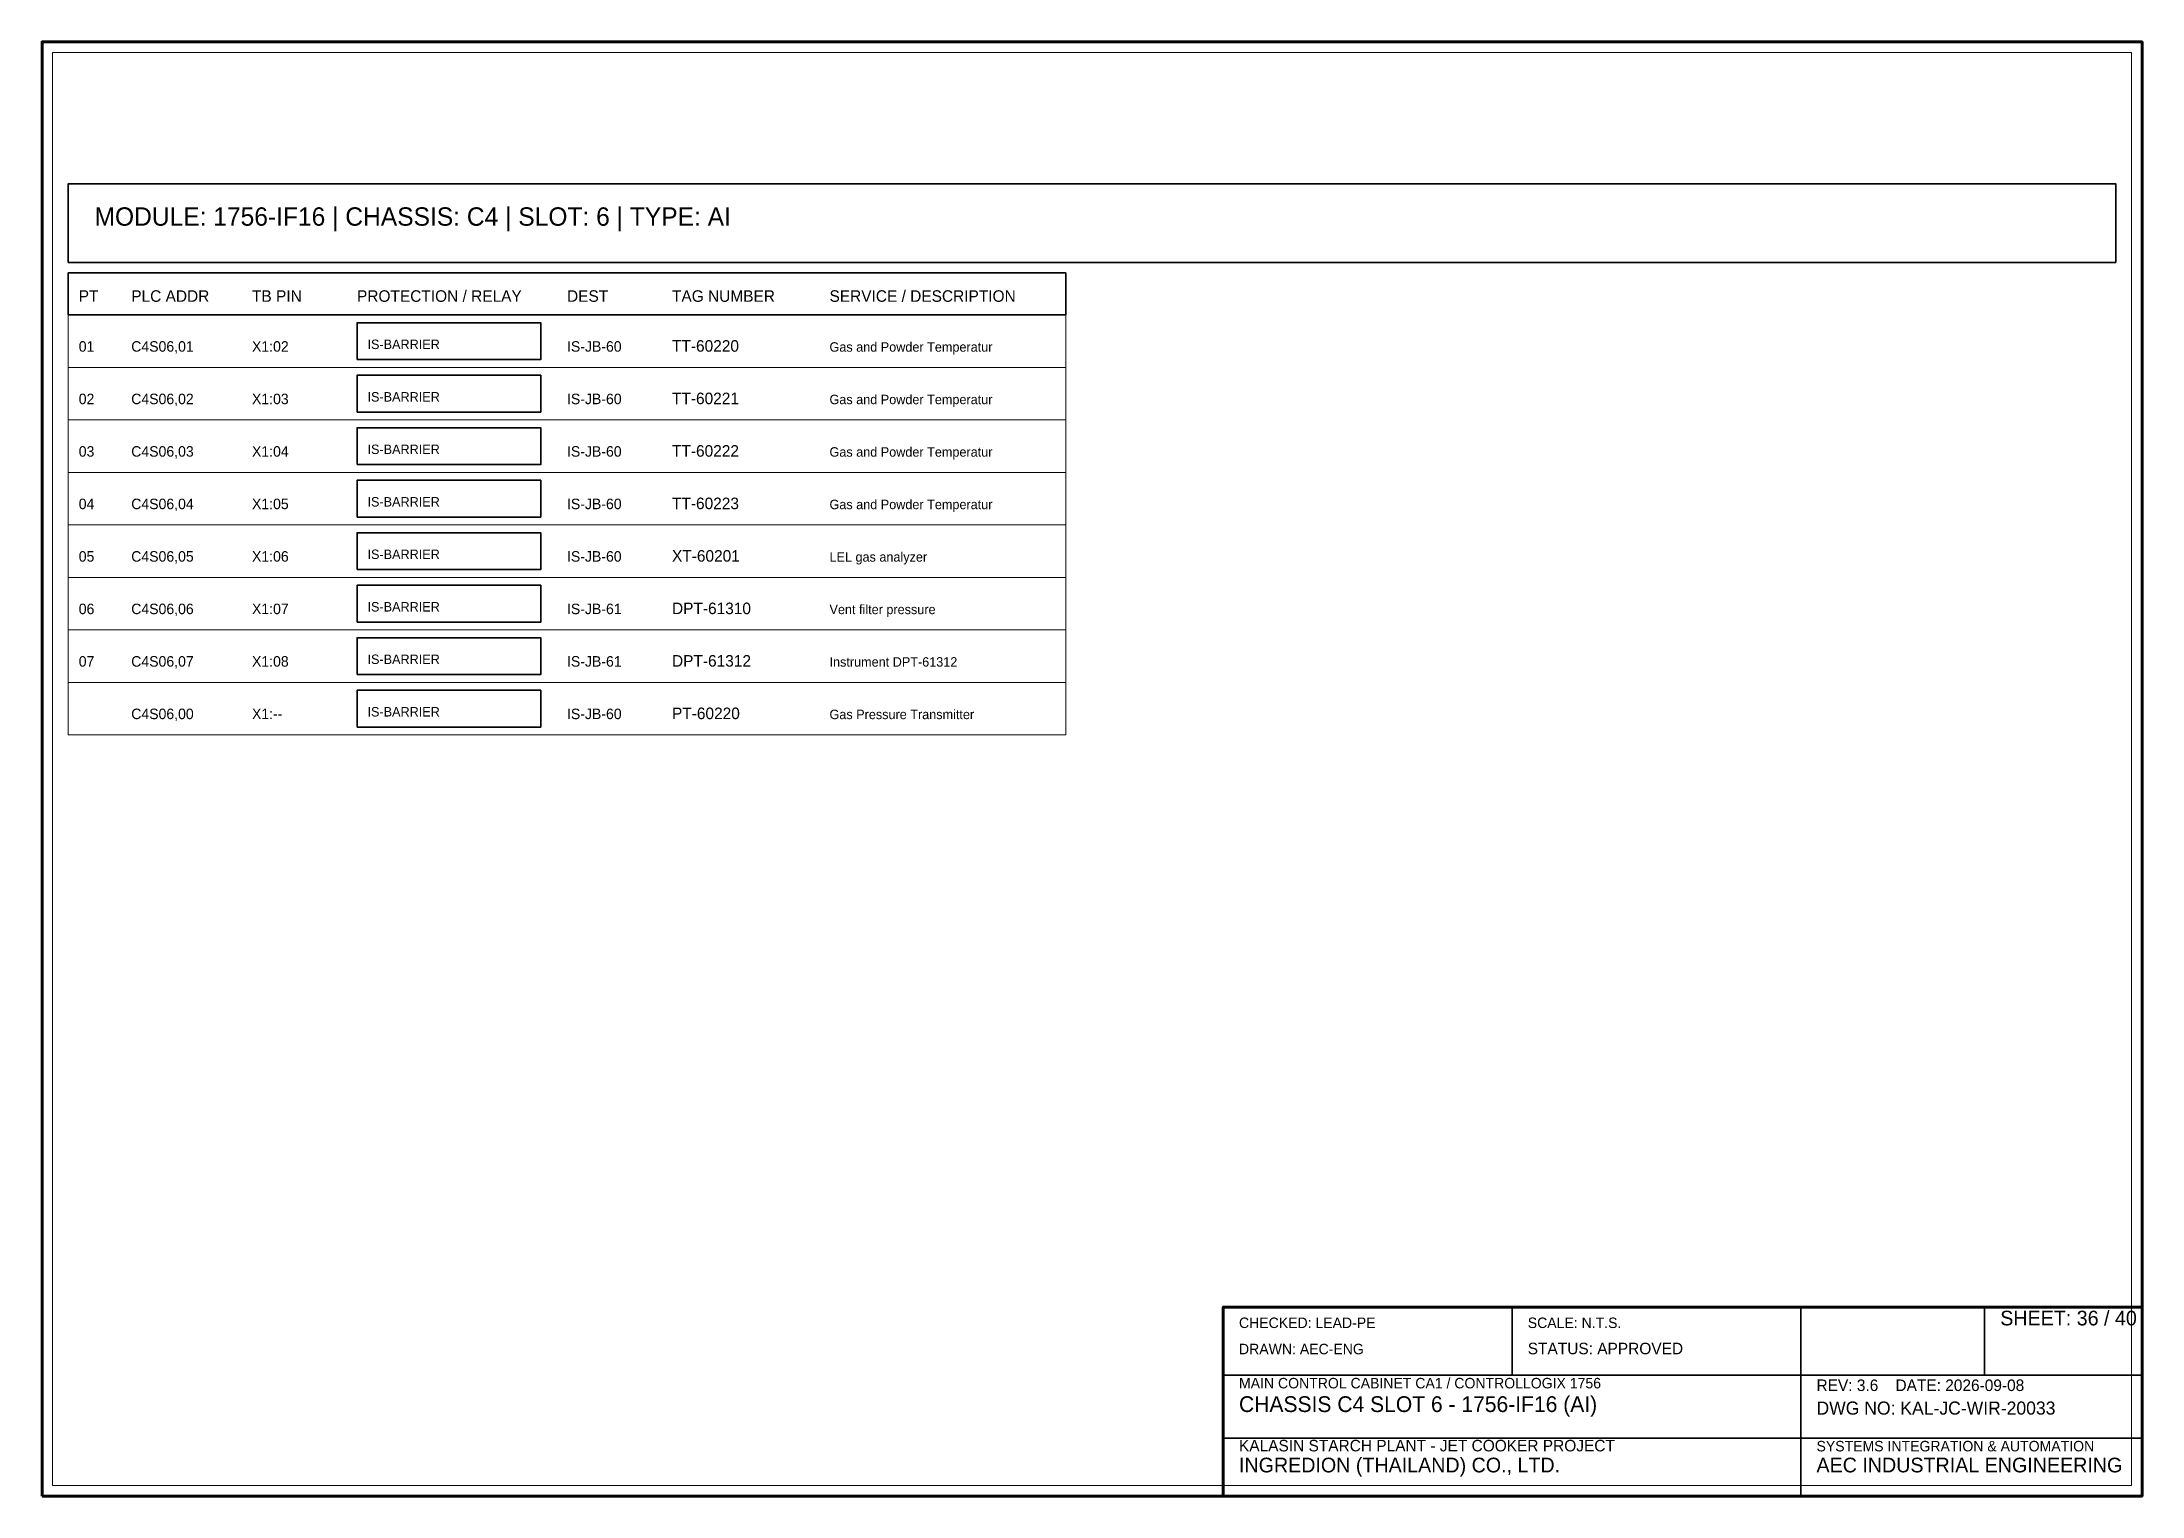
# Model space of a CAD drawing. Header units: millimetres. Extents: x 0 to 400, y 0 to 277.
import ezdxf

# ---------------------------------------------------------------- set-up
doc = ezdxf.new("R2010")
doc.units = ezdxf.units.MM
for name, color, linetype, lineweight in [('0_BORDER', 7, 'Continuous', 70), ('0_TITLE_BLOCK', 4, 'Continuous', 35), ('IE-CABLE', 6, 'Continuous', 25), ('IE-EQUIP', 2, 'Continuous', 35), ('IS_BARRIERS', 140, 'Continuous', 35), ('NOTATIONS', 8, 'Continuous', 18), ('TER', 3, 'Continuous', 35), ('TEXTS', 7, 'Continuous', 25)]:
    doc.layers.add(name, color=color, linetype=linetype, lineweight=lineweight)

msp = doc.modelspace()

# ---------------------------------------------------------------- linework, layer by layer
at = {"layer": '0_BORDER'}
for points in [[(0, 0), (400, 0), (400, 277), (0, 277)], [(225, 0), (400, 0), (400, 36), (225, 36)]]:
    msp.add_lwpolyline(points, close=True, dxfattribs=at)
at = {"layer": '0_TITLE_BLOCK'}
for p, q in [((280, 23), (280, 36)), ((335, 23), (335, 36)), ((370, 23), (370, 36)), ((225, 23), (400, 23)), ((335, 0), (335, 23)), ((225, 11), (400, 11))]:
    msp.add_line(p, q, dxfattribs=at)
msp.add_lwpolyline([(5, 225), (195, 225), (195, 233), (5, 233)], close=True, dxfattribs=at)
at = {"layer": 'IE-EQUIP'}
msp.add_lwpolyline([(5, 235), (395, 235), (395, 250), (5, 250)], close=True, dxfattribs=at)
at = {"layer": 'IS_BARRIERS'}
for points in [[(60, 216.5), (95, 216.5), (95, 223.5), (60, 223.5)], [(60, 206.5), (95, 206.5), (95, 213.5), (60, 213.5)], [(60, 196.5), (95, 196.5), (95, 203.5), (60, 203.5)], [(60, 186.5), (95, 186.5), (95, 193.5), (60, 193.5)], [(60, 176.5), (95, 176.5), (95, 183.5), (60, 183.5)], [(60, 166.5), (95, 166.5), (95, 173.5), (60, 173.5)], [(60, 156.5), (95, 156.5), (95, 163.5), (60, 163.5)], [(60, 146.5), (95, 146.5), (95, 153.5), (60, 153.5)]]:
    msp.add_lwpolyline(points, close=True, dxfattribs=at)
at = {"layer": 'NOTATIONS'}
for points in [[(2, 2), (398, 2), (398, 275), (2, 275)], [(5, 215), (195, 215), (195, 225), (5, 225)], [(5, 205), (195, 205), (195, 215), (5, 215)], [(5, 195), (195, 195), (195, 205), (5, 205)], [(5, 185), (195, 185), (195, 195), (5, 195)], [(5, 175), (195, 175), (195, 185), (5, 185)], [(5, 165), (195, 165), (195, 175), (5, 175)], [(5, 155), (195, 155), (195, 165), (5, 165)], [(5, 145), (195, 145), (195, 155), (5, 155)]]:
    msp.add_lwpolyline(points, close=True, dxfattribs=at)

# ---------------------------------------------------------------- texts
at = {"layer": '0_TITLE_BLOCK'}
for s, height, p in [('MODULE: 1756-IF16 | CHASSIS: C4 | SLOT: 6 | TYPE: AI', 3.5, (10, 242)), ('PT', 2.2, (7, 227.5)), ('PLC ADDR', 2.2, (17, 227.5)), ('TB PIN', 2.2, (40, 227.5)), ('PROTECTION / RELAY', 2.2, (60, 227.5)), ('DEST', 2.2, (100, 227.5)), ('TAG NUMBER', 2.2, (120, 227.5)), ('SERVICE / DESCRIPTION', 2.2, (150, 227.5)), ('SHEET: 36 / 40', 2.8, (373, 32.5)), ('STATUS: APPROVED', 2.2, (283, 27)), ('CHASSIS C4 SLOT 6 - 1756-IF16 (AI)', 3, (228, 16)), ('INGREDION (THAILAND) CO., LTD.', 2.8, (228, 4.5)), ('AEC INDUSTRIAL ENGINEERING', 2.8, (338, 4.5))]:
    msp.add_text(s, height=height, dxfattribs=at).set_placement(p)
at = {"layer": 'IE-CABLE'}
for s, p in [('IS-JB-60', (100, 218)), ('IS-JB-60', (100, 208)), ('IS-JB-60', (100, 198)), ('IS-JB-60', (100, 188)), ('IS-JB-60', (100, 178)), ('IS-JB-61', (100, 168)), ('IS-JB-61', (100, 158)), ('IS-JB-60', (100, 148))]:
    msp.add_text(s, height=2, dxfattribs=at).set_placement(p)
at = {"layer": 'IS_BARRIERS'}
for p in [(62, 218.5), (62, 208.5), (62, 198.5), (62, 188.5), (62, 178.5), (62, 168.5), (62, 158.5), (62, 148.5)]:
    msp.add_text('IS-BARRIER', height=1.8, dxfattribs=at).set_placement(p)
at = {"layer": 'TER'}
for s, p in [('X1:02', (40, 218)), ('X1:03', (40, 208)), ('X1:04', (40, 198)), ('X1:05', (40, 188)), ('X1:06', (40, 178)), ('X1:07', (40, 168)), ('X1:08', (40, 158)), ('X1:--', (40, 148))]:
    msp.add_text(s, height=2, dxfattribs=at).set_placement(p)
at = {"layer": 'TEXTS'}
for s, height, p in [('01', 2, (7, 218)), ('C4S06,01', 2, (17, 218)), ('TT-60220', 2.2, (120, 218)), ('Gas and Powder Temperatur', 1.8, (150, 218)), ('02', 2, (7, 208)), ('C4S06,02', 2, (17, 208)), ('TT-60221', 2.2, (120, 208)), ('Gas and Powder Temperatur', 1.8, (150, 208)), ('03', 2, (7, 198)), ('C4S06,03', 2, (17, 198)), ('TT-60222', 2.2, (120, 198)), ('Gas and Powder Temperatur', 1.8, (150, 198)), ('04', 2, (7, 188)), ('C4S06,04', 2, (17, 188)), ('TT-60223', 2.2, (120, 188)), ('Gas and Powder Temperatur', 1.8, (150, 188)), ('05', 2, (7, 178)), ('C4S06,05', 2, (17, 178)), ('XT-60201', 2.2, (120, 178)), ('LEL gas analyzer', 1.8, (150, 178)), ('06', 2, (7, 168)), ('C4S06,06', 2, (17, 168)), ('DPT-61310', 2.2, (120, 168)), ('Vent filter pressure', 1.8, (150, 168)), ('07', 2, (7, 158)), ('C4S06,07', 2, (17, 158)), ('DPT-61312', 2.2, (120, 158)), ('Instrument DPT-61312', 1.8, (150, 158)), ('C4S06,00', 2, (17, 148)), ('PT-60220', 2.2, (120, 148)), ('Gas Pressure Transmitter ', 1.8, (150, 148)), ('CHECKED: LEAD-PE', 2, (228, 32)), ('SCALE: N.T.S.', 2, (283, 32)), ('DRAWN: AEC-ENG', 2, (228, 27)), ('MAIN CONTROL CABINET CA1 / CONTROLLOGIX 1756', 2, (228, 20.5)), ('REV: 3.6    DATE: 2026-09-08', 2.2, (338, 20)), ('DWG NO: KAL-JC-WIR-20033', 2.5, (338, 15.5)), ('KALASIN STARCH PLANT - JET COOKER PROJECT', 2.2, (228, 8.5)), ('SYSTEMS INTEGRATION & AUTOMATION', 2, (338, 8.5))]:
    msp.add_text(s, height=height, dxfattribs=at).set_placement(p)

doc.saveas('drawing.dxf')
